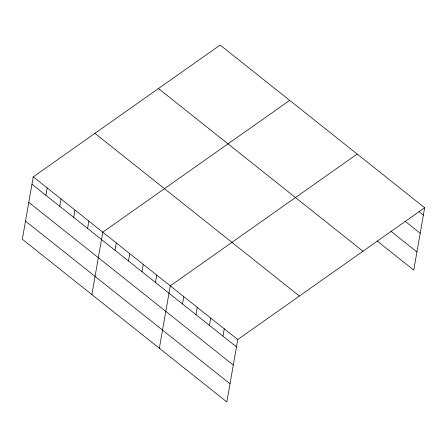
<?xml version="1.0" encoding="UTF-8"?>
<svg xmlns="http://www.w3.org/2000/svg" width="447" height="447" viewBox="0 0 447 447"><rect width="100%" height="100%" fill="white"/><g stroke="black" fill="none" stroke-linecap="round" stroke-linejoin="round"><path stroke-width="0.67" d="M33.24 176.856L22.35 239.262L226.852 401.954L237.743 339.547L424.65 207.738L220.147 45.046L33.24 176.856L237.743 339.547M45.868 195.261L47.147 187.919M59.775 206.324L61.055 198.982M73.677 217.387L74.962 210.045M87.584 228.451L88.869 221.109M91.881 294.579L102.771 232.172L289.678 100.363M114.991 250.253L116.27 242.905M128.485 260.992L129.77 253.645M141.984 271.726L143.263 264.384M155.478 282.465L156.763 275.123M159.367 348.263L170.257 285.856L357.164 154.053M182.477 303.938L183.756 296.596M195.97 314.677L197.256 307.335M209.47 325.416L210.749 318.068M222.964 336.155L224.249 328.808M424.65 207.738L413.76 270.144L377.044 240.939M419.051 211.649L423.37 215.085M405.083 221.226L420.197 233.256M391.013 231.356L416.928 251.974M158.467 88.545L362.97 251.236M94.92 133.357L299.423 296.048M31.96 184.198L236.463 346.889M28.787 202.368L233.289 365.059M25.524 221.092L230.026 383.783"/></g></svg>
